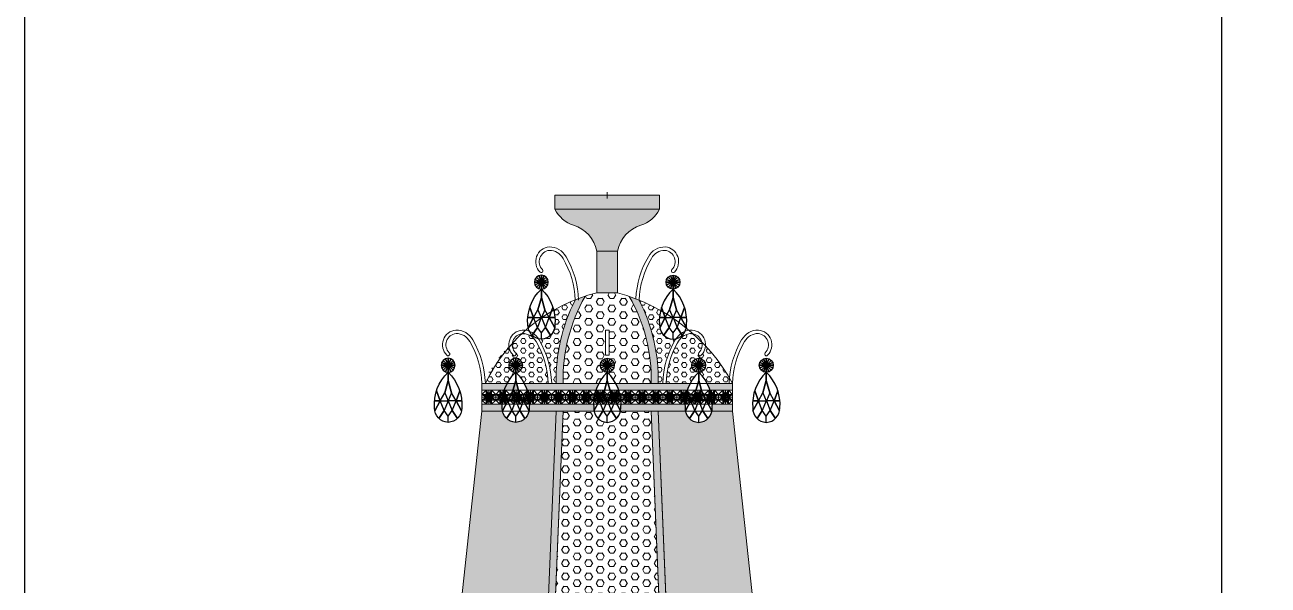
# Model space of a CAD drawing. Header units: inches. Extents: x 258415 to 640093, y 441672 to 945769.
# Drawn here: x 299165.7 to 299612.1, y 465995.8 to 466196.9 of the extents above; entities that cross this region are included whole.
import ezdxf

# ---------------------------------------------------------------- set-up
doc = ezdxf.new("R2010")
doc.units = ezdxf.units.IN
doc.header["$MEASUREMENT"] = 0
doc.linetypes.add('HIDDEN', pattern=[0.375, 0.25, -0.125])
for name, color, linetype in [('CQ SPOT DETAIL DIMENSION', 9, 'Continuous'), ('CQ-legend tex box', 3, 'Continuous'), ('E-LITE-FIXT-NORM-CEILING', 3, 'Continuous')]:
    doc.layers.add(name, color=color, linetype=linetype)
pattern_1 = [(0, (-36617.56188863031, 8790.51385745948), (0, 9.623705), [5.556249999999999, -11.1125]), (120, (-36617.56188863031, 8790.51385745948), (-8.33437300852732, -4.811852499999996), [5.556249999999997, -11.11249999999999]), (59.99999999999999, (-36612.00563863032, 8790.51385745948), (-8.33437300852732, 4.811852500000001), [5.556249999999999, -11.1125])]

# ---------------------------------------------------------------- blocks, each defined once
blk = doc.blocks.new('CRYSTAL ALMOND')
at = {"color": 4}
for p, q in [((16639.79969199566, 3700.30452238513), (16653.94182761939, 3714.446658008861)), ((16653.94182761939, 3700.30452238513), (16639.79969199566, 3714.446658008861)), ((16653.9418276194, 3714.446658008863), (16639.79969199566, 3700.304522385133)), ((16639.79969199566, 3714.446658008863), (16653.94182761939, 3700.304522385132)), ((16643.04392548388, 3698.136794871884), (16650.69759413118, 3716.614385522109)), ((16650.69759413117, 3698.136794871884), (16643.04392548387, 3716.614385522109)), ((16650.69759413118, 3716.614385522109), (16643.04392548388, 3698.136794871884)), ((16643.04392548388, 3716.614385522107), (16650.69759413117, 3698.136794871882)), ((16646.87075980753, 3697.375590196997), (16646.87075980753, 3717.375590196996)), ((16646.87075980753, 3717.375590196996), (16646.87075980753, 3697.375590196997)), ((16636.87075980752, 3707.375590196996), (16656.87075980752, 3707.375590196996)), ((16656.87075980752, 3707.375590196995), (16636.87075980752, 3707.375590196995)), ((16637.63196448241, 3703.548755873348), (16656.10955513264, 3711.202424520648)), ((16656.10955513264, 3703.548755873345), (16637.63196448241, 3711.202424520647)), ((16656.10955513264, 3711.202424520645), (16637.63196448241, 3703.548755873344)), ((16637.63196448241, 3711.202424520648), (16656.10955513264, 3703.548755873346)), ((16627.19847976042, 3656.410555810112), (16648.12835971581, 3656.41055581011)), ((16666.54303985463, 3656.41055581011), (16645.61315989925, 3656.41055581011))]:
    blk.add_line(p, q, dxfattribs=at)
for points in [[(16646.87075980753, 3625.35748944595), (16646.87075980753, 3634.379865420907), (16641.13501732992, 3642.207152487384), (16635.47711062292, 3656.412236164359), (16630.17234510372, 3670.845049834504), (16635.47711062292, 3656.412236164359), (16642.00545440183, 3667.573356105111), (16646.87075980753, 3685.441208679175), (16646.87075980753, 3697.375590196993), (16646.87075980753, 3685.441208679175), (16642.00545440183, 3667.573356105111), (16646.75373299187, 3656.41055581011), (16641.13501732992, 3642.207152487384), (16633.58700076425, 3631.139002675255), (16641.13501732992, 3642.207152487384), (16635.47711062292, 3656.412236164359), (16627.73279780014, 3641.910013242532), (16635.47711062292, 3656.412236164359), (16627.19847976042, 3656.410555810112), (16646.75373299187, 3656.41055581011)], [(16646.87075980753, 3625.35748944595), (16646.87075980753, 3634.379865420907), (16652.60650228513, 3642.207152487384), (16658.26440899214, 3656.412236164357), (16663.56917451133, 3670.845049834504), (16658.26440899214, 3656.412236164357), (16651.73606521323, 3667.57335610511), (16646.87075980753, 3685.441208679175), (16646.87075980753, 3697.375590196993), (16646.87075980753, 3685.441208679175), (16651.73606521323, 3667.57335610511), (16646.98778662319, 3656.41055581011), (16652.60650228513, 3642.207152487384), (16660.1545188508, 3631.139002675254), (16652.60650228513, 3642.207152487384), (16658.26440899214, 3656.412236164357), (16666.00872181491, 3641.91001324253), (16658.26440899214, 3656.412236164357), (16666.54303985463, 3656.41055581011), (16646.98778662319, 3656.41055581011)]]:
    blk.add_lwpolyline(points, dxfattribs=at)
blk.add_circle((16646.87075980753, 3707.375590196996), 10, dxfattribs=at)
for centre, radius, start, end in [((16690.90522843881, 3651.250802662294), 63.76935355451035, 133.6718501951636, 184.618937128605), ((16602.83629117625, 3651.250802662295), 63.76935355451035, 355.3810628713922, 46.32814980483348), ((16647.91205246385, 3645.901307439538), 20.57019076600424, 179.4032131307408, 267.0983650391007), ((16645.8294671512, 3645.901307439538), 20.57019076600424, 272.9016349608965, 0.5967868692562939)]:
    blk.add_arc(centre, radius, start, end, dxfattribs=at)
blk = doc.blocks.new('OCTAGON')
at = {"color": 4, "lineweight": 0}
for p, q in [((-12.49999999997453, 5), (12.50000000002546, 5)), ((-12.49999999997817, 5.000000000007275), (-4.99999999998181, 0)), ((-12.49999999997089, 5.000000000003636), (2.18279e-11, 2.535666767471411)), ((1.81899e-11, -7.276000000000001e-12), (-12.49999999997817, 5.000000000007275)), ((-12.49999999997453, 0), (12.50000000002546, 0)), ((1.81899e-11, 0), (-12.49999999998181, -5)), ((-4.999999999974534, 12.5), (-4.999999999974534, -12.5)), ((-4.999999999978171, 12.49999999999772), (2.54659e-11, 5.000000000000454)), ((-4.999999999974534, 12.49999999999045), (-2.535666767445945, -1.3642e-12)), ((3.27418e-11, 0), (-4.999999999978171, 12.49999999999772)), ((-4.999999999974534, -12.49999999999045), (-2.535666767445945, 1.3642e-12)), ((3.27418e-11, 0), (-4.999999999978171, -12.49999999999772)), ((2.54659e-11, 12.5), (2.54659e-11, -12.5)), ((5.000000000029104, 12.50000000000045), (2.91038e-11, 5.000000000000454)), ((2.54659e-11, 0), (5.000000000029104, 12.50000000000045)), ((12.50000000002183, 5.000000000003636), (2.91038e-11, 2.535666767471411)), ((3.27418e-11, -7.276000000000001e-12), (12.5000000000291, 5.000000000007275)), ((2.54659e-11, 0), (5.000000000029104, -12.50000000000045)), ((3.27418e-11, 0), (12.50000000003274, -5)), ((5.000000000025465, 12.49999999999318), (2.535666767504153, 0)), ((5.000000000025465, -12.49999999999318), (2.535666767504153, 0)), ((5.000000000025465, 12.5), (5.000000000025465, -12.5)), ((12.5000000000291, 5.000000000007275), (5.000000000032742, 0)), ((-12.49999999998181, -5), (-4.99999999998181, -3.638e-12)), ((-12.49999999997453, -4.999999999996362), (1.81899e-11, -2.535666767478687)), ((-12.49999999997453, -5), (12.50000000002546, -5)), ((-4.999999999978171, -12.49999999999772), (2.54659e-11, -5.000000000000454)), ((12.50000000002546, -4.999999999996362), (3.27418e-11, -2.535666767478687)), ((5.000000000029104, -12.50000000000045), (2.91038e-11, -5.000000000000454)), ((12.50000000003274, -5), (5.000000000032742, -3.638e-12))]:
    blk.add_line(p, q, dxfattribs=at)
for points in [[(-4.999999999974534, 12.5), (5.000000000029104, 12.50000000000045), (12.50000000002546, 5), (12.50000000002546, -5), (5.000000000025465, -12.5), (-4.999999999970896, -12.49999999999954), (-12.49999999997453, -5), (-12.49999999997453, 5), (-4.999999999974534, 12.5)], [(-4.999999999974534, 1.3642e-12), (2.54659e-11, 4.999999999994997), (5.000000000032742, -3.638e-12), (2.54659e-11, -4.999999999994997), (-4.99999999998181, -3.638e-12)]]:
    blk.add_lwpolyline(points, dxfattribs=at)
blk = doc.blocks.new('CH21')
at = {"lineweight": 0}
h = blk.add_hatch(color=2, dxfattribs=at)
h.set_gradient(color1=(255, 255, 0), color2=(255, 255, 219), one_color=1, tint=0.9300000071525574, name='CYLINDER')
h.paths.add_polyline_path([(-28137.40117736536, 11726.0943888724), (-28287.40117736535, 11726.0943888724), (-28287.40117736535, 11706.0943888724), (-28137.40117736536, 11706.0943888724)])
h = blk.add_hatch(color=2, dxfattribs=at)
h.set_gradient(color1=(255, 255, 0), color2=(255, 255, 219), one_color=1, tint=0.9300000071525574, name='CYLINDER')
h.paths.add_polyline_path([(-28137.40117736536, 11706.0943888724), (-28287.40117736535, 11706.0943888724, 0.2091688504317244), (-28260.56982975611, 11683.26205547433, -0.2721331250018521), (-28227.40117736536, 11646.0943888724), (-28197.40117736536, 11646.0943888724, -0.2721331250017911), (-28164.23252497461, 11683.26205547433, 0.2091688504317918)])
h = blk.add_hatch(color=2, dxfattribs=at)
h.set_gradient(color1=(255, 255, 0), color2=(255, 255, 219), one_color=1, tint=0.9300000071525574, name='CYLINDER')
h.paths.add_polyline_path([(-28197.40117736536, 11646.0943888724), (-28227.40117736536, 11646.0943888724), (-28227.40117736536, 11586.0943888724), (-28197.40117736536, 11586.0943888724)])
at = {"lineweight": 0, "true_color": 0xc6ecec}
h = blk.add_hatch(dxfattribs=at)
h.set_pattern_fill('HEX', color=254, scale=1.25, style=0)
h.set_pattern_definition([(180, (-19806.97121834659, 8790.51385745948), (0, 6.874074999999999), [3.96875, -7.9375]), (59.99999999999999, (-19806.97121834659, 8790.51385745948), (5.953123577519514, -3.437037499999997), [3.968749999999999, -7.937499999999999]), (120, (-19810.93996834659, 8790.51385745948), (5.953123577519514, 3.4370375), [3.968749999999998, -7.937499999999997])])
h.paths.add_polyline_path([(-28309.92587933522, 11518.47975255524, 0.0174094798139154), (-28310.88137324661, 11520.09994950058, 0.0515851015336196), (-28306.69809407684, 11519.4517741803, 0.4024797752121324), (-28287.17031179618, 11540.20984526341, 0.0809830281376608), (-28288.83075823721, 11560.66491298326, -0.031654541456904), (-28258.17957596393, 11575.54116130691, 0.1243362427129995), (-28285.3543383655, 11456.09438887239), (-28291.85465269041, 11456.09438887239, 0.126536106425885)])
h.paths.add_polyline_path([(-28353.52236263971, 11482.02310249683, 0.4142135623730951), (-28343.52236263971, 11472.02310249683, 0.0789875642706215), (-28355.65485558876, 11456.09438887239), (-28387.12955455072, 11456.09438887239, 0.0151848009215518), (-28387.60893936751, 11463.99707390863, -0.0531240714889272), (-28353.39233082347, 11509.67814132505, 0.1767402336014671), (-28347.30301104417, 11496.4038183994, 1.011920907121192), (-28343.74829133031, 11499.92006181474, -0.2619653449308539), (-28347.97447686833, 11515.33778496753, -0.0162258055552446), (-28335.30920435141, 11527.38102266771, -0.0211400560165156), (-28333.94715677978, 11527.59002914582, -0.27933758804387), (-28314.27782963078, 11516.01611808152, -0.1264180189421096), (-28296.85702775127, 11456.09438887239), (-28331.38986969067, 11456.09438887239, 0.07898756427062599), (-28343.52236263972, 11472.02310249683, 0.4142135623733615), (-28333.52236263971, 11482.02310249683, 1)])
at = {"lineweight": 0}
h = blk.add_hatch(color=2, dxfattribs=at)
h.set_gradient(color1=(255, 255, 0), color2=(255, 255, 219), one_color=1, tint=0.9300000071525574, name='INVCURVED')
h.paths.add_polyline_path([(-28258.44882371773, 11575.54116130691, -0.0141402321262097), (-28244.19509952372, 11580.91093461815, 0.1364640684176816), (-28275.62639565656, 11456.09438887239), (-28285.6235861193, 11456.09438887239, -0.1243362427129916)])
at = {"lineweight": 0, "true_color": 0xc6ecec}
h = blk.add_hatch(dxfattribs=at)
h.set_pattern_fill('HEX', color=254, scale=1.75, style=0)
h.set_pattern_definition(pattern_1)
h.paths.add_polyline_path([(-28180.60724447468, 11580.91093091799, 0.0163173819373696), (-28197.40117736535, 11586.0943888724), (-28227.40117736536, 11586.0943888724, 0.0176794821744412), (-28243.96260214226, 11581.31799237249, 0.1370058419938201), (-28275.6206586988, 11456.09438887239), (-28224.39647885731, 11456.09438887239, -0.0789875642706244), (-28212.26398590826, 11472.02310249683, -0.4142135623733081), (-28222.26398590827, 11482.02310249683, -1), (-28202.26398590827, 11482.02310249683, -0.4142135623730951), (-28212.26398590827, 11472.02310249683, -0.0789875642706244), (-28200.13149295922, 11456.09438887239), (-28149.1816960319, 11456.09438887239, 0.1365086271656878)])
h.paths.add_polyline_path([(-28209.75594797515, 11532.59186806274), (-28209.75594797515, 11496.40381839941), (-28214.77715900177, 11496.40381839941), (-28214.77715900177, 11532.59186806274)], flags=16)
at = {"lineweight": 0}
h = blk.add_hatch(color=2, dxfattribs=at)
h.set_gradient(color1=(255, 255, 0), color2=(255, 255, 219), one_color=1, tint=0.9300000071525574, name='INVCURVED')
h.paths.add_polyline_path([(-28166.35353101298, 11575.54116130691, 0.0141402321262097), (-28180.607255207, 11580.91093461815, -0.1364640684176816), (-28149.17595907415, 11456.09438887239), (-28139.17876861141, 11456.09438887239, 0.1243362427129916)])
at = {"lineweight": 0, "true_color": 0xc6ecec}
h = blk.add_hatch(dxfattribs=at)
h.set_pattern_fill('HEX', color=254, scale=1.25, style=0)
h.set_pattern_definition([(0, (-36617.56188863031, 8790.51385745948), (0, 6.874074999999999), [3.96875, -7.9375]), (120, (-36617.56188863031, 8790.51385745948), (-5.953123577519514, -3.437037499999997), [3.968749999999998, -7.937499999999997]), (59.99999999999999, (-36613.59313863032, 8790.51385745948), (-5.953123577519514, 3.4370375), [3.96875, -7.9375])])
h.paths.add_polyline_path([(-28114.6072276417, 11518.47975255524, -0.0174094798139154), (-28113.6517337303, 11520.09994950058, -0.0515851015336196), (-28117.83501290007, 11519.4517741803, -0.4024797752121324), (-28137.36279518074, 11540.20984526341, -0.0809830281376608), (-28135.70234873971, 11560.66491298326, 0.031654541456904), (-28166.35353101298, 11575.54116130691, -0.1243362427129995), (-28139.17876861141, 11456.09438887239), (-28132.6784542865, 11456.09438887239, -0.126536106425885)])
h.paths.add_polyline_path([(-28071.0107443372, 11482.02310249683, -0.4142135623730951), (-28081.0107443372, 11472.02310249683, -0.0789875642706215), (-28068.87825138815, 11456.09438887239), (-28037.4035524262, 11456.09438887239, -0.0151848009215518), (-28036.92416760941, 11463.99707390863, 0.0531240714889272), (-28071.14077615344, 11509.67814132505, -0.1767402336014671), (-28077.23009593274, 11496.4038183994, -1.011920907121192), (-28080.7848156466, 11499.92006181474, 0.2619653449308539), (-28076.55863010858, 11515.33778496753, 0.0162258055552446), (-28089.22390262551, 11527.38102266771, 0.0211400560165156), (-28090.58595019713, 11527.59002914582, 0.27933758804387), (-28110.25527734613, 11516.01611808152, 0.1264180189421096), (-28127.67607922566, 11456.09438887239), (-28093.14323728624, 11456.09438887239, -0.07898756427062599), (-28081.01074433719, 11472.02310249683, -0.4142135623733615), (-28091.0107443372, 11482.02310249683, -1)])
at = {"lineweight": 0}
h = blk.add_hatch(color=2, dxfattribs=at)
h.set_gradient(color1=(255, 255, 0), color2=(168, 168, 0), one_color=1, tint=0.3300000131130219, name='INVCYLINDER')
h.paths.add_polyline_path([(-28139.17876861141, 11456.09438887239), (-28200.13149295922, 11456.09438887239, -0.0427834405493709), (-28195.81168696703, 11446.0943888724), (-28139.17876861141, 11446.0943888724)])
h.paths.add_polyline_path([(-28093.14323728624, 11456.09438887239), (-28139.17876861141, 11456.09438887239), (-28139.17876861141, 11446.0943888724), (-28138.40117736535, 11446.0943888724), (-28097.46304327843, 11446.0943888724, -0.0427834405493775)])
h.paths.add_polyline_path([(-28032.40117736536, 11456.09438887239), (-28068.87825138815, 11456.09438887239, -0.042783440549382), (-28064.55844539597, 11446.0943888724), (-28058.40117736535, 11446.0943888724), (-28032.40117736536, 11446.0943888724)])
h.paths.add_polyline_path([(-28224.39647885731, 11456.09438887239), (-28331.65911744445, 11456.09438887239, -0.0427834405493698), (-28327.33931145227, 11446.0943888724), (-28228.71628484949, 11446.0943888724, -0.0427834405493725)])
h.paths.add_polyline_path([(-28342.70397854128, 11456.09438887239), (-28392.40117736535, 11456.09438887239), (-28392.40117736535, 11446.0943888724), (-28339.98104058018, 11446.0943888724)])
at = {"lineweight": 0, "true_color": 0xc6ecec}
h = blk.add_hatch(dxfattribs=at)
h.set_pattern_fill('HEX', color=254, scale=1.5, style=0)
h.set_pattern_definition([(0, (0, 0), (0, 8.24889), [4.762499999999998, -9.524999999999997]), (120, (0, 0), (-7.143748293023418, -4.124444999999997), [4.762499999999998, -9.524999999999997]), (59.99999999999999, (4.762499999999998, 0), (-7.143748293023418, 4.124445), [4.762499999999998, -9.524999999999997])])
edge = h.paths.add_edge_path()
edge.add_line((-28032.40117736536, 11416.0943888724), (-28061.9699356642, 11416.0943888724))
edge.add_arc((-28082.05203699352, 11420.54881973937), 20.57019076600459, 272.90163496089656, 347.4936470777146, ccw=False)
edge.add_arc((-28079.96945168087, 11420.54881973937), 20.57019076600459, 192.5063529222854, 267.09836503910344, ccw=False)
edge.add_line((-28100.0515530102, 11416.0943888724), (-28139.17876861141, 11416.0943888724))
edge.add_line((-28139.17876861141, 11416.0943888724), (-28113.77815047577, 10808.21346036768))
edge.add_line((-28113.77815047577, 10808.21346036768), (-28084.48883883385, 10808.21346036768))
edge.add_line((-28084.48883883385, 10808.21346036768), (-28084.48883883384, 10813.85041412238))
edge.add_ellipse((-27973.53752928935, 10813.85041412245), major_axis=(110.9513095444963, 3.048170000000001e-11), ratio=0.8333333333333967, start_angle=127.1267229481441, end_angle=179.9999999999812, ccw=False)
edge.add_line((-28040.50551160668, 10887.56854487315), (-28054.74410876153, 10887.56854487315))
edge.add_line((-28054.74410876153, 10887.56854487315), (-28054.74410876154, 10897.56854487315))
edge.add_line((-28054.74410876154, 10897.56854487315), (-28033.74410876153, 10897.56854487315))
edge.add_ellipse((-27985.37199657286, 10918.25914503133), major_axis=(-54.37211218867378, 2.53326e-11), ratio=0.8333333333336408, start_angle=3.200284481863491e-11, end_angle=27.1707874054091, ccw=False)
edge.add_line((-28039.74410876154, 10918.2591450314), (-28039.74410876153, 10927.56854487315))
edge.add_line((-28039.74410876153, 10927.56854487315), (-28033.14318722052, 10927.56854487315))
edge.add_line((-28033.14318722052, 10927.56854487315), (-28027.74503030256, 11132.57331481786))
edge.add_ellipse((-28013.08400243278, 11131.22267239925), major_axis=(-14.75034360671704, 1.18212e-11), ratio=0.8333333333332618, start_angle=-67.43138484980699, end_angle=-6.308410441787601, ccw=False)
edge.add_ellipse((-28022.12819909678, 11132.64633432148), major_axis=(-12.38347880230671, 1.76565e-11), ratio=0.8333333333333836, start_angle=179.5945813588978, end_angle=254.1452139329512, ccw=False)
edge.add_line((-28009.74503030255, 11132.57331481782), (-28004.34503030256, 10927.56854487315))
edge.add_line((-28004.34503030256, 10927.56854487315), (-27997.74410876154, 10927.56854487315))
edge.add_line((-27997.74410876154, 10927.56854487315), (-27997.74410876153, 10918.25914503129))
edge.add_ellipse((-28052.11622095021, 10918.25914503133), major_axis=(-54.37211218867741, 5.45493e-11), ratio=0.833333333332737, start_angle=152.829212594662, end_angle=180.000000000069, ccw=False)
edge.add_line((-28003.74410876154, 10897.56854487315), (-27982.74410876153, 10897.56854487315))
edge.add_line((-27982.74410876153, 10897.56854487315), (-27982.74410876154, 10887.56854487315))
edge.add_line((-27982.74410876154, 10887.56854487315), (-28000.72140397967, 10887.56854487315))
edge.add_line((-28000.72140397967, 10887.56854487315), (-28000.72140397967, 10878.32346393446))
edge.add_ellipse((-28025.21770391937, 10877.87424180788), major_axis=(24.50223058178668, 1.43538e-11), ratio=0.8333333333334065, start_angle=-69.16359608223507, end_angle=1.2606497350669201, ccw=False)
edge.add_ellipse((-27973.53752928934, 10813.85041412245), major_axis=(-68.9513095445036, 2.4539e-12), ratio=0.8333333333332699, start_angle=-51.45591083345769, end_angle=2.430000000000185e-12)
edge.add_line((-28042.48883883384, 10813.85041412257), (-28042.48883883385, 10808.21346036768))
edge.add_line((-28042.48883883385, 10808.21346036768), (-27966.83549537153, 10808.21346036768))
edge.add_line((-27966.83549537153, 10808.21346036768), (-28032.40117736536, 11416.0943888724))
edge = h.paths.add_edge_path()
edge.add_line((-28285.62358611929, 11416.09438887239), (-28324.7508017205, 11416.09438887239))
edge.add_arc((-28344.83290304966, 11420.54881974012), 20.57019076600563, 272.90163496089633, 347.49364707557083, ccw=False)
edge.add_arc((-28342.75031773701, 11420.54881974012), 20.57019076600563, 192.5063529244292, 267.09836503910367, ccw=False)
edge.add_line((-28362.83241906617, 11416.09438887239), (-28392.40117736535, 11416.09438887239))
edge.add_line((-28392.40117736535, 11416.09438887239), (-28457.96685935917, 10808.21346036768))
edge.add_line((-28457.96685935917, 10808.21346036768), (-28382.31320871649, 10808.21346036768))
edge.add_line((-28382.31320871649, 10808.21346036768), (-28382.31320871651, 10813.85041412234))
edge.add_ellipse((-28451.264518261, 10813.85041412245), major_axis=(68.9513095445036, 2.4386e-12), ratio=0.8333333333332699, start_angle=-2.430000000000185e-12, end_angle=51.45591083345768)
edge.add_ellipse((-28399.58434363098, 10877.87424180788), major_axis=(-24.50223058178668, 1.4332e-11), ratio=0.8333333333334065, start_angle=-1.2606497350669201, end_angle=69.16359608223519, ccw=False)
edge.add_line((-28424.08064357068, 10878.32346393439), (-28424.08064357067, 10887.56854487315))
edge.add_line((-28424.08064357067, 10887.56854487315), (-28442.05793878881, 10887.56854487315))
edge.add_line((-28442.05793878881, 10887.56854487315), (-28442.05793878882, 10897.56854487315))
edge.add_line((-28442.05793878882, 10897.56854487315), (-28421.05793878881, 10897.56854487315))
edge.add_ellipse((-28372.68582660014, 10918.25914503133), major_axis=(54.37211218867743, 5.459760000000001e-11), ratio=0.8333333333327363, start_angle=179.999999999931, end_angle=207.170787405338, ccw=False)
edge.add_line((-28427.05793878881, 10918.25914503123), (-28427.05793878881, 10927.56854487315))
edge.add_line((-28427.05793878881, 10927.56854487315), (-28420.4570172478, 10927.56854487315))
edge.add_line((-28420.4570172478, 10927.56854487315), (-28415.05701724779, 11132.57331481789))
edge.add_ellipse((-28402.67384845357, 11132.64633432148), major_axis=(12.38347880230671, 1.76482e-11), ratio=0.8333333333333834, start_angle=105.8547860670489, end_angle=180.4054186411022, ccw=False)
edge.add_ellipse((-28411.71804511757, 11131.22267239925), major_axis=(14.75034360671704, 1.18343e-11), ratio=0.8333333333332619, start_angle=6.308410441787373, end_angle=67.43138484980699, ccw=False)
edge.add_line((-28397.05701724778, 11132.57331481783), (-28391.65886032983, 10927.56854487315))
edge.add_line((-28391.65886032983, 10927.56854487315), (-28385.05793878882, 10927.56854487315))
edge.add_line((-28385.05793878882, 10927.56854487315), (-28385.05793878881, 10918.25914503125))
edge.add_ellipse((-28439.43005097748, 10918.25914503133), major_axis=(54.37211218867378, 2.53567e-11), ratio=0.8333333333336412, start_angle=-27.170787405408987, end_angle=-3.211653165635653e-11, ccw=False)
edge.add_line((-28391.05793878881, 10897.56854487315), (-28370.05793878881, 10897.56854487315))
edge.add_line((-28370.05793878881, 10897.56854487315), (-28370.05793878881, 10887.56854487315))
edge.add_line((-28370.05793878881, 10887.56854487315), (-28418.08209584061, 10887.56854487315))
edge.add_line((-28418.08209584061, 10887.56854487315), (-28418.0820958406, 10878.21346036757))
edge.add_ellipse((-28397.58635620889, 10878.38341017994), major_axis=(-20.49675424263073, 4.1337e-12), ratio=0.8333333333334865, start_angle=0.5700942228155832, end_angle=60.71194168234079)
edge.add_ellipse((-28447.2080380791, 10814.39644000207), major_axis=(70.97782782619375, 5.3471e-12), ratio=0.8333333333332864, start_angle=-0.5784852011835255, end_angle=56.093075710746916, ccw=False)
edge.add_line((-28376.23382791718, 10813.7992621389), (-28376.23382791718, 10808.21346036769))
edge.add_line((-28376.23382791718, 10808.21346036769), (-28311.02420425493, 10808.21346036768))
edge.add_line((-28311.02420425493, 10808.21346036768), (-28285.62358611929, 11416.09438887239))
at = {"lineweight": 0}
h = blk.add_hatch(color=2, dxfattribs=at)
h.set_gradient(color1=(255, 255, 0), color2=(168, 168, 0), one_color=1, tint=0.3300000131130219, name='INVCYLINDER')
h.paths.add_polyline_path([(-28363.5261938783, 11426.0943888724), (-28366.40117736536, 11426.0943888724), (-28392.40117736535, 11426.0943888724), (-28392.40117736535, 11416.09438887239), (-28362.83241906649, 11416.09438887239, -0.0572356100335636), (-28363.31939267417, 11420.76307282883, -0.0209256538817626)])
h.paths.add_polyline_path([(-28231.99856939305, 11426.0943888724), (-28324.05702690871, 11426.0943888724, -0.0209256538813784), (-28324.26382811283, 11420.76307282892, -0.0572356100347542), (-28324.7508017205, 11416.09438887239), (-28231.30479458127, 11416.09438887239, -0.0572356100347396), (-28231.79176818893, 11420.76307282892, -0.0209256538813817)])
h.paths.add_polyline_path([(-28139.17876861141, 11426.0943888724), (-28146.40117736535, 11426.0943888724), (-28192.52940242348, 11426.0943888724, -0.0209256538817163), (-28192.7362036276, 11420.76307282884, -0.0572356100336794), (-28193.22317723527, 11416.0943888724), (-28149.17004988047, 11416.0943888724), (-28139.17876861141, 11416.0943888724)])
h.paths.add_polyline_path([(-28100.74532782198, 11426.0943888724), (-28106.40117736535, 11426.0943888724), (-28139.17876861141, 11426.0943888724), (-28139.17876861141, 11416.0943888724), (-28100.0515530102, 11416.0943888724, -0.057235610034528), (-28100.53852661786, 11420.76307282891, -0.0209256538814426)])
h.paths.add_polyline_path([(-28032.40117736536, 11426.0943888724), (-28061.27616085241, 11426.0943888724, -0.0209256538817948), (-28061.48296205654, 11420.76307282882, -0.05723561003345901), (-28061.9699356642, 11416.0943888724), (-28032.40117736536, 11416.0943888724)])
h = blk.add_hatch(color=2, dxfattribs=at)
h.set_gradient(color1=(255, 255, 0), color2=(255, 255, 219), rotation=45, one_color=1, tint=0.9300000071525574, name='CYLINDER')
h.paths.add_polyline_path([(-28275.63230485023, 11416.0943888724), (-28285.62358611928, 11416.09438887239), (-28311.02420425493, 10808.21346036768), (-28301.01840454187, 10808.21346036768)])
at = {"lineweight": 0, "true_color": 0xc6ecec}
h = blk.add_hatch(dxfattribs=at)
h.set_pattern_fill('HEX', color=254, scale=1.75, style=0)
h.set_pattern_definition(pattern_1)
h.paths.add_polyline_path([(-28149.17004988047, 11416.09438887239), (-28193.22317723527, 11416.0943888724, -0.337470143734184), (-28212.26398590827, 11400.00500174578, -0.3374701437340126), (-28231.30479458127, 11416.09438887239), (-28275.63230485023, 11416.0943888724), (-28301.01840454189, 10808.21346036768), (-28224.33975864893, 10808.21346036768), (-28219.9019453162, 11010.45424332258, -0.2732078359326846), (-28212.4019453162, 11020.45424332258, -0.3372690412719605), (-28204.9019453162, 11010.45424332253), (-28200.46261678963, 10808.21346036768), (-28123.78395018882, 10808.21346036768)])
at = {"lineweight": 0}
h = blk.add_hatch(color=2, dxfattribs=at)
h.set_gradient(color1=(255, 255, 0), color2=(255, 255, 219), rotation=45, one_color=1, tint=0.9300000071525574, name='CYLINDER')
h.paths.add_polyline_path([(-28149.17004988047, 11416.0943888724), (-28139.17876861141, 11416.09438887239), (-28113.77815047577, 10808.21346036768), (-28123.78395018882, 10808.21346036768)])
at = {"color": 2, "lineweight": 0}
for p, q in [((-28287.40117736535, 11726.0943888724), (-28287.40117736535, 11706.0943888724)), ((-28287.40117736535, 11726.0943888724), (-28137.40117736536, 11726.0943888724)), ((-28217.40117736536, 11726.0943888724), (-28207.40117736535, 11726.0943888724)), ((-28212.40117736536, 11721.70703178332), (-28212.40117736536, 11730.48174596147)), ((-28137.40117736536, 11726.0943888724), (-28137.40117736536, 11706.0943888724)), ((-28287.40117736535, 11706.0943888724), (-28137.40117736536, 11706.0943888724)), ((-28227.40117736536, 11586.0943888724), (-28197.40117736536, 11586.0943888724)), ((-28392.40117736535, 11416.09438887239), (-28461.5007638643, 10775.44947337786)), ((-28285.6235861193, 11416.09438887239), (-28311.02420425494, 10808.21346036768)), ((-28275.63230485023, 11416.09438887239), (-28301.01840454189, 10808.21346036768)), ((-28149.17004988047, 11416.0943888724), (-28123.78395018882, 10808.21346036768)), ((-28139.17876861141, 11416.09438887239), (-28113.77815047577, 10808.21346036768)), ((-28032.40117736536, 11416.0943888724), (-27963.3015908664, 10775.44947337786))]:
    blk.add_line(p, q, dxfattribs=at)
for points in [[(-28253.45129234468, 11575.69826056028, 0.1262299106335944), (-28271.51767530168, 11637.92652498963, 0.2806755671064735), (-28295.84251565342, 11652.03223870462, 0.6312557062070702), (-28308.89480701063, 11615.85059083378, 0.6312557062070702)], [(-28258.44882371772, 11575.54116130679, 0.1264180189420928), (-28275.86962559725, 11635.46289051591, 0.27933758804387), (-28295.53895274625, 11647.03680158021, 0.627215780995941), (-28305.34008729678, 11619.36683424913, -0.472241681031063)], [(-28171.28184754765, 11577.50226405525, -0.1227145128849744), (-28153.28467942903, 11637.92652498963, -0.2806755671064735), (-28128.95983907729, 11652.03223870462, -0.6312557062070702), (-28115.90754772008, 11615.85059083378, -0.6312557062070702)], [(-28166.35353101299, 11575.54116130679, -0.1264180189420928), (-28148.93272913346, 11635.46289051591, -0.27933758804387), (-28129.26340198446, 11647.03680158021, -0.627215780995941), (-28119.46226743394, 11619.36683424913, 0.472241681031063)], [(-28387.40364599232, 11456.25148812577, 0.1262299106335944), (-28405.47002894931, 11518.47975255511, 0.2806755671064735), (-28429.79486930107, 11532.5854662701, 0.6312557062070702), (-28442.84716065826, 11496.40381839926, 0.6312557062070702)], [(-28392.40117736535, 11456.09438887227, 0.1264180189420928), (-28409.82197924488, 11516.01611808139, 0.27933758804387), (-28429.49130639388, 11527.59002914569, 0.627215780995941), (-28439.29244094441, 11499.92006181461, -0.472241681031063)], [(-28292.12874413201, 11456.2514881259, 0.1262299106335944), (-28310.19512708902, 11518.47975255524, 0.2806755671064735), (-28334.51996744075, 11532.58546627024, 0.6312557062070702), (-28347.57225879797, 11496.4038183994, 0.6312557062070702)], [(-28297.12627550505, 11456.0943888724, 0.1264180189420928), (-28314.54707738457, 11516.01611808152, 0.27933758804387), (-28334.21640453357, 11527.59002914582, 0.627215780995941), (-28344.01753908411, 11499.92006181474, -0.472241681031063)], [(-28132.6736105987, 11456.2514881259, -0.1262299106335944), (-28114.6072276417, 11518.47975255524, -0.2806755671064735), (-28090.28238728996, 11532.58546627024, -0.6312557062070702), (-28077.23009593275, 11496.4038183994, -0.6312557062070702)], [(-28127.67607922566, 11456.0943888724, -0.1264180189420928), (-28110.25527734614, 11516.01611808152, -0.27933758804387), (-28090.58595019714, 11527.59002914582, -0.627215780995941), (-28080.7848156466, 11499.92006181474, 0.472241681031063)], [(-28037.3987087384, 11456.25148812577, -0.1262299106335944), (-28019.3323257814, 11518.47975255511, -0.2806755671064735), (-27995.00748542965, 11532.5854662701, -0.6312557062070702), (-27981.95519407245, 11496.40381839926, -0.6312557062070702)], [(-28032.40117736536, 11456.09438887227, -0.1264180189420928), (-28014.98037548583, 11516.01611808139, -0.27933758804387), (-27995.31104833683, 11527.59002914569, -0.627215780995941), (-27985.5099137863, 11499.92006181461, 0.472241681031063)], [(-28123.78395018882, 10808.21346036768), (-28200.46261678963, 10808.21346036768), (-28204.9019453162, 11010.45424332253, 0.3211844046607566), (-28212.4019453162, 11020.45424332258, 0.2732078359326846), (-28219.9019453162, 11010.45424332258), (-28224.33975864893, 10808.21346036768), (-28301.01840454189, 10808.21346036768), (-28275.63230485023, 11416.09438887239), (-28231.30479458127, 11416.09438887239, 0.3374701437340126), (-28212.26398590827, 11400.00500174578, 0.337470143734184), (-28193.22317723527, 11416.0943888724), (-28149.17004988047, 11416.0943888724), (-28123.78395018882, 10808.21346036768)]]:
    blk.add_lwpolyline(points, format="xyb", dxfattribs=at)
for points in [[(-28227.40117736536, 11646.0943888724), (-28197.40117736536, 11646.0943888724), (-28197.40117736536, 11586.0943888724), (-28227.40117736536, 11586.0943888724)], [(-28214.77715900177, 11532.59186806274), (-28209.75594797515, 11532.59186806274), (-28209.75594797515, 11496.40381839941), (-28214.77715900177, 11496.40381839941)], [(-28392.40117736535, 11456.09438887239), (-28032.40117736536, 11456.09438887239), (-28032.40117736536, 11416.0943888724), (-28392.40117736535, 11416.09438887239)], [(-28032.40117736536, 11446.0943888724), (-28392.40117736535, 11446.0943888724), (-28392.40117736535, 11426.0943888724), (-28032.40117736536, 11426.0943888724)]]:
    blk.add_lwpolyline(points, close=True, dxfattribs=at)
blk.add_lwpolyline([(-28149.17004988047, 11416.0943888724), (-28139.17876861141, 11416.09438887239), (-28113.77815047577, 10808.21346036768), (-28123.78395018882, 10808.21346036768), (-28149.17004988047, 11416.0943888724)], dxfattribs=at)
for centre, radius, start, end in [((-28247.89010019085, 11725.34415660125), 43.95086776281165, 205.9753097413488, 253.2319559081706), ((-28176.91225453986, 11725.34415660125), 43.95086776281165, 286.7680440918293, 334.0246902586512), ((-28275.60161205053, 11636.46381410525), 49.15312679967899, 11.2990598489067, 72.19277398632683), ((-28149.20074268018, 11636.46381410525), 49.15312679967899, 107.8072260136731, 168.7009401510932), ((-28307.09661219807, 11617.58764960047), 2.500175542408714, 224.0092681595964, 45.36719365548304), ((-28117.70574253264, 11617.58764960047), 2.500175542408714, 134.6328063445169, 315.9907318404036), ((-28168.16147933163, 11349.58948818056), 243.8112176959471, 104.0621134720067, 154.0569334857955), ((-28035.5802401481, 11462.02281244559), 250.1136163237331, 153.0079330474324, 181.3582046005117), ((-28035.5802401481, 11462.02281244559), 240.1136163237331, 150.3214946883209, 181.3582046005117), ((-28268.39926710261, 11326.26989035972), 269.350141588423, 28.81555578406823, 74.71679386097206), ((-28389.2952876957, 11461.99333844453), 240.1917766779721, 358.5927124380087, 29.67597334445617), ((-28389.22211458262, 11462.02281244558), 250.1136163237512, 358.6417953994883, 26.99206695256755), ((-28441.0489658457, 11498.14087716595), 2.500175542408714, 224.0092681595964, 45.36719365548304), ((-28345.7740639854, 11498.14087716608), 2.500175542408714, 224.0092681595964, 45.36719365548304), ((-28079.02829074532, 11498.14087716608), 2.500175542408714, 134.6328063445169, 315.9907318404036), ((-27983.75338888501, 11498.14087716595), 2.500175542408714, 134.6328063445169, 315.9907318404036)]:
    blk.add_arc(centre, radius, start, end, dxfattribs=at)
at = {"color": 2, "lineweight": 0, "xscale": -1}
for p in [(-11660.09658202311, 7894.094284734352), (-11794.04893567057, 7774.647512300578), (-11696.92085058581, 7774.647512300584)]:
    blk.add_blockref('CRYSTAL ALMOND', p, dxfattribs=at)
at = {"color": 2, "lineweight": 0}
for p in [(-44764.7057727076, 7894.094284734352), (-44859.1347457158, 7774.647512299833), (-44727.88150414472, 7774.647512299833), (-44630.75341905996, 7774.647512299833)]:
    blk.add_blockref('CRYSTAL ALMOND', p, dxfattribs=at)
at = {"color": 2, "lineweight": 0, "xscale": -0.7999999999992724, "yscale": 0.8000000000001818, "zscale": 0.8}
for p in [(-28382.40117736533, 11436.09438887239), (-28362.40117736533, 11436.09438887239), (-28342.40117736533, 11436.09438887239), (-28322.40117736533, 11436.09438887239), (-28302.40117736533, 11436.09438887239), (-28282.40117736534, 11436.09438887239), (-28262.40117736533, 11436.09438887239), (-28242.40117736533, 11436.09438887239), (-28222.40117736533, 11436.09438887239), (-28202.40117736533, 11436.09438887239), (-28182.40117736533, 11436.09438887239), (-28162.40117736533, 11436.09438887239), (-28142.40117736533, 11436.09438887239), (-28122.40117736534, 11436.09438887239), (-28102.40117736533, 11436.09438887239), (-28082.40117736533, 11436.09438887239), (-28062.40117736533, 11436.09438887239), (-28042.40117736533, 11436.09438887239)]:
    blk.add_blockref('OCTAGON', p, dxfattribs=at)
blk = doc.blocks.new('SMDS')
at = {"layer": 'CQ-legend tex box'}
blk.add_line((385062.6082529332, 480186.0707482763), (385062.5921874042, 476464.2475974309), dxfattribs=at)
blk.add_lwpolyline([(384632.872306595, 472716.6493314065), (384632.872306595, 480364.080525012), (386097.2264422349, 480364.080525012), (386097.201828439, 472716.6476624769)], dxfattribs=at)
at = {"layer": 'E-LITE-FIXT-NORM-CEILING', "linetype": 'HIDDEN', "xscale": 0.25, "yscale": 0.25, "zscale": 0.25}
blk.add_blockref('CH21', (391895.0770739196, 476521.5739663898), dxfattribs=at)

msp = doc.modelspace()

# ---------------------------------------------------------------- block references
at = {"layer": 'CQ SPOT DETAIL DIMENSION'}
msp.add_blockref('SMDS', (-85467.1891263231, -13317.36803634645), dxfattribs=at)

doc.saveas('drawing.dxf')
